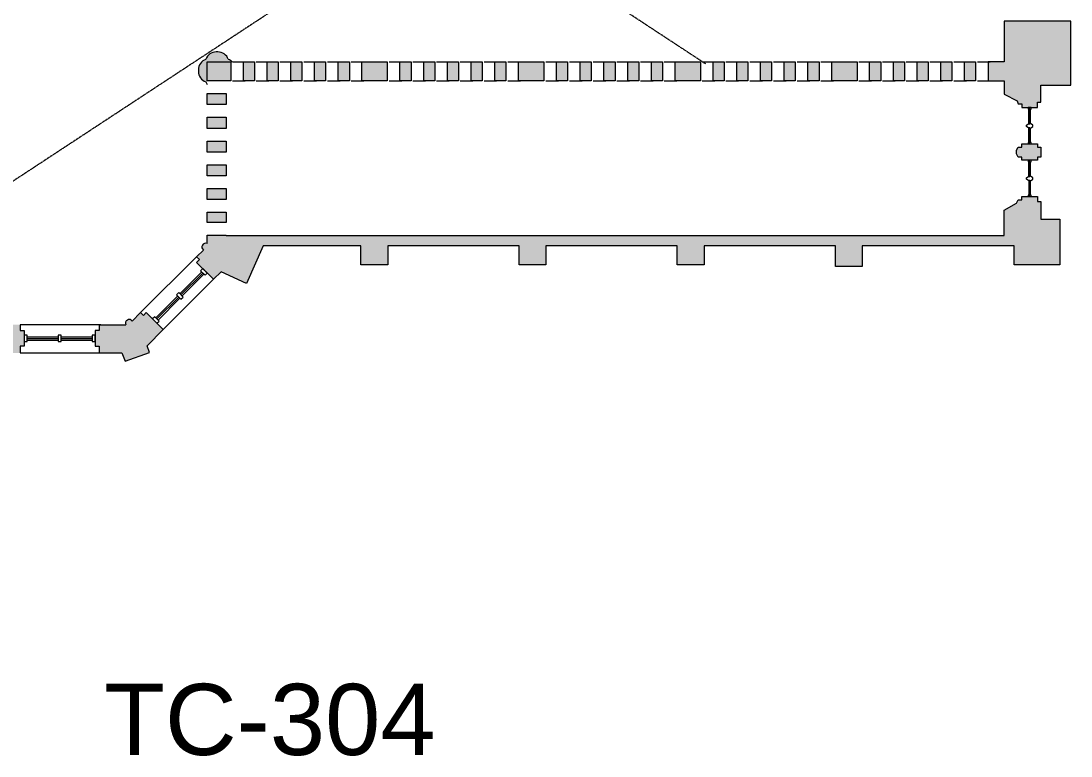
# Model space of a CAD drawing. Header units: inches. Extents: x 891 to 14187, y -1169 to 3232.
# Drawn here: x 1981 to 3309, y -1159 to -230 of the extents above; entities that cross this region are included whole.
import ezdxf

# ---------------------------------------------------------------- set-up
doc = ezdxf.new("R2010")
doc.units = ezdxf.units.IN
doc.header["$MEASUREMENT"] = 0
doc.linetypes.add('IMPORT-IMPORT-CENTER2', pattern=[1.125, 0.75, -0.125, 0.125, -0.125])
for name, color, linetype, lineweight in [('A-Grid', 7, 'IMPORT-IMPORT-CENTER2', 9), ('A-Hatch', 7, 'Continuous', 9), ('EX-EXT-CORE', 7, 'Continuous', 9), ('EX-Windows', 7, 'Continuous', 9), ('G-ANNO-TEXT', 7, 'Continuous', 9)]:
    doc.layers.add(name, color=color, linetype=linetype, lineweight=lineweight)
doc.styles.add('Arial_3', font='arial.ttf', dxfattribs={"height": 18})

msp = doc.modelspace()

# ---------------------------------------------------------------- hatches: boundary and pattern name
at = {"layer": 'A-Hatch'}
h = msp.add_hatch(color=9, dxfattribs=at)
h.paths.add_polyline_path([(2216, -484.9), (2240, -484.9), (2240, -471.9), (2216, -471.9)])
h.paths.add_polyline_path([(2216, -455.9), (2240, -455.9), (2240, -441.9), (2216, -441.9)])
h.paths.add_polyline_path([(2216, -425.9), (2240, -425.9), (2240, -411.9), (2216, -411.9)])
h.paths.add_polyline_path([(2216, -395.9), (2240, -395.9), (2240, -381.9), (2216, -381.9)])
h.paths.add_polyline_path([(2216, -365.9), (2240, -365.9), (2240, -351.9), (2216, -351.9)])
h.paths.add_polyline_path([(3246.3, -339.6), (3266, -339.6), (3266, -332.6), (3270.5, -332.6), (3270.5, -311.2), (3308.5, -311.2), (3308.5, -230.2), (3224.1, -230.2), (3224.1, -281.6), (3203.9, -281.6), (3203.9, -305.6), (3224.1, -305.6), (3224.1, -322.5), (3240.4, -331.3), (3241.8, -335), (3246.3, -335)])
h.paths.add_polyline_path([(2240, -335.9), (2240, -321.9), (2216, -321.9), (2216, -335.9)])
h.paths.add_polyline_path([(2216, -310.3), (2216, -305.9), (2240, -305.9), (2240, -305.6), (2245.9, -305.6), (2245.9, -281.6), (2247.8, -281.6), (2246.2, -280.4), (2244.6, -279.4), (2242.8, -278.6), (2241.8, -276.4), (2240.4, -274.3), (2238.7, -272.6), (2236.7, -271.1), (2234.4, -270.1), (2232, -269.4), (2229.6, -269.2), (2227.6, -269.2), (2225.2, -269.4), (2222.8, -270.1), (2220.5, -271.1), (2218.5, -272.6), (2216.8, -274.3), (2215.4, -276.4), (2214.4, -278.6), (2212.1, -279.6), (2210.1, -281), (2208.3, -282.8), (2206.9, -284.8), (2205.8, -287), (2205.2, -289.4), (2205, -291.9), (2205, -293.8), (2205.2, -296.3), (2205.8, -298.7), (2206.9, -300.9), (2208.3, -302.9), (2210.1, -304.6), (2212.1, -306), (2214.4, -307), (2215.1, -308.7)])
h.paths.add_polyline_path([(2975.9, -305.6), (2989.9, -305.6), (2989.9, -281.6), (2975.9, -281.6)])
h.paths.add_polyline_path([(2959.9, -305.6), (2959.9, -281.6), (2945.9, -281.6), (2945.9, -305.6)])
h.paths.add_polyline_path([(2761.9, -305.6), (2761.9, -281.6), (2747.9, -281.6), (2747.9, -305.6), (2749.8, -305.6)])
h.paths.add_polyline_path([(2929.9, -305.6), (2929.9, -281.6), (2915.9, -281.6), (2915.9, -305.6)])
h.paths.add_polyline_path([(3037.9, -305.6), (3037.9, -281.6), (3005.9, -281.6), (3005.9, -305.6)])
h.paths.add_polyline_path([(3113.9, -305.6), (3127.9, -305.6), (3127.9, -281.6), (3113.9, -281.6)])
h.paths.add_polyline_path([(2899.9, -305.6), (2899.9, -281.6), (2885.9, -281.6), (2885.9, -305.6)])
h.paths.add_polyline_path([(3143.9, -305.6), (3157.9, -305.6), (3157.9, -281.6), (3143.9, -281.6)])
h.paths.add_polyline_path([(3067.9, -305.6), (3067.9, -281.6), (3053.9, -281.6), (3053.9, -305.6)])
h.paths.add_polyline_path([(3173.9, -305.6), (3187.9, -305.6), (3187.9, -281.6), (3173.9, -281.6)])
h.paths.add_polyline_path([(2869.9, -305.6), (2869.9, -281.6), (2855.9, -281.6), (2855.9, -305.6)])
h.paths.add_polyline_path([(3083.9, -305.6), (3097.9, -305.6), (3097.9, -281.6), (3083.9, -281.6)])
h.paths.add_polyline_path([(2839.9, -305.6), (2839.9, -281.6), (2807.9, -281.6), (2807.9, -305.6)])
h.paths.add_polyline_path([(2791.9, -305.6), (2791.9, -281.6), (2777.9, -281.6), (2777.9, -305.6)])
h.paths.add_polyline_path([(2261.9, -305.6), (2275.9, -305.6), (2275.9, -281.6), (2261.9, -281.6)])
h.paths.add_polyline_path([(2731.9, -305.6), (2731.9, -281.6), (2717.9, -281.6), (2717.9, -305.6)])
h.paths.add_polyline_path([(2411.9, -305.6), (2443.9, -305.6), (2443.9, -281.6), (2411.9, -281.6)])
h.paths.add_polyline_path([(2701.9, -305.6), (2701.9, -281.6), (2687.9, -281.6), (2687.9, -305.6)])
h.paths.add_polyline_path([(2381.9, -305.6), (2395.9, -305.6), (2395.9, -281.6), (2381.9, -281.6)])
h.paths.add_polyline_path([(2671.9, -305.6), (2671.9, -281.6), (2657.9, -281.6), (2657.9, -305.6)])
h.paths.add_polyline_path([(2351.9, -305.6), (2365.9, -305.6), (2365.9, -281.6), (2351.9, -281.6)])
h.paths.add_polyline_path([(2593.9, -305.6), (2593.9, -281.6), (2579.9, -281.6), (2579.9, -305.6)])
h.paths.add_polyline_path([(2321.9, -305.6), (2335.9, -305.6), (2335.9, -281.6), (2321.9, -281.6)])
h.paths.add_polyline_path([(2563.9, -305.6), (2563.9, -281.6), (2549.9, -281.6), (2549.9, -305.6)])
h.paths.add_polyline_path([(2291.9, -305.6), (2305.9, -305.6), (2305.9, -281.6), (2291.9, -281.6)])
h.paths.add_polyline_path([(2609.9, -305.6), (2641.9, -305.6), (2641.9, -281.6), (2609.9, -281.6)])
h.paths.add_polyline_path([(2533.9, -305.6), (2533.9, -281.6), (2519.9, -281.6), (2519.9, -305.6)])
h.paths.add_polyline_path([(2459.9, -305.6), (2473.9, -305.6), (2473.9, -281.6), (2459.9, -281.6)])
h.paths.add_polyline_path([(2503.9, -305.6), (2503.9, -281.6), (2489.9, -281.6), (2489.9, -305.6)])
for points in [[(3246.3, -406.2), (3266, -406.2), (3266, -402.2), (3270.5, -402.2), (3270.5, -389.6), (3266, -389.6), (3266, -385.6), (3246.3, -385.6), (3246.3, -389.6), (3241.8, -389.6), (3239.5, -393.5), (3239.5, -398.2), (3241.8, -402.2), (3246.3, -402.2), (3246.3, -403.3)], [(2266, -562.1), (2286.8, -514.5), (2410.5, -514.5), (2410.5, -538.5), (2444.5, -538.5), (2444.5, -514.5), (2610.5, -514.5), (2610.5, -538.5), (2644.5, -538.5), (2644.5, -514.5), (2810.5, -514.5), (2810.5, -538.5), (2844.5, -538.5), (2844.5, -514.5), (3010.5, -514.5), (3010.5, -540.5), (3044.5, -540.5), (3044.5, -514.5), (3236.5, -514.5), (3236.5, -538.5), (3294.5, -538.5), (3294.5, -480.5), (3270.5, -480.5), (3270.5, -458.2), (3266, -458.2), (3266, -452.2), (3246.3, -452.2), (3246.3, -456.2), (3241.8, -456.2), (3239.4, -460.5), (3224.1, -469.3), (3224.1, -501.5), (2240, -501.5), (2240, -500.9), (2216, -500.9), (2216, -511.3), (2214.8, -511), (2213.5, -511.1), (2212.3, -511.4), (2211.3, -512), (2210.4, -512.9), (2209.8, -514), (2209.5, -515.2), (2209.5, -516.5), (2209.8, -517.7), (2210.4, -518.8), (2211.3, -519.7), (2202.7, -528.2), (2206.3, -531.7), (2202.7, -535.3), (2224.1, -556.7), (2233.8, -547.1), (2263.8, -561.1)]]:
    msp.add_hatch(color=9, dxfattribs=at).paths.add_polyline_path(points)
h = msp.add_hatch(color=9, dxfattribs=at)
h.paths.add_polyline_path([(2112.6, -660.3), (2143.2, -649.1), (2140.1, -640.7), (2160.5, -620.3), (2139.1, -598.9), (2135.6, -602.5), (2132, -598.9), (2121.4, -609.5), (2120.5, -608.6), (2119.4, -608), (2118.2, -607.7), (2117, -607.7), (2115.7, -608), (2114.7, -608.7), (2113.8, -609.6), (2113.1, -610.6), (2112.8, -611.9), (2112.8, -613.1), (2113.1, -614.3), (2079.5, -614.3), (2079.5, -621.6), (2074.5, -621.6), (2074.5, -641.3), (2079.5, -641.3), (2079.5, -649.8), (2108, -649.8)])
h.paths.add_polyline_path([(1946.4, -660.3), (1951, -649.8), (1979.5, -649.8), (1979.5, -641.3), (1984.5, -641.3), (1984.5, -621.6), (1979.5, -621.6), (1979.5, -614.3), (1950.8, -614.3), (1951.1, -613.2), (1951.2, -612), (1950.9, -610.8), (1950.4, -609.8), (1949.6, -608.9), (1948.6, -608.3), (1947.5, -607.9), (1946.3, -607.8), (1945.1, -608.1), (1944.1, -608.6), (1943.2, -609.4), (1942.5, -610.4), (1934, -601.9), (1930.5, -605.3), (1927, -601.8), (1907.8, -621), (1921.2, -634.4), (1915.8, -649.1)])
h.paths.add_polyline_path([(1844.1, -557.4), (1863.3, -538.2), (1859.9, -534.8), (1863.4, -531.3), (1851.6, -519.5), (1852.4, -518.7), (1853, -517.8), (1853.3, -516.7), (1853.4, -515.6), (1853.2, -514.5), (1852.8, -513.5), (1852.1, -512.6), (1851.2, -511.9), (1850.2, -511.5), (1849.1, -511.3), (1848, -511.3), (1847, -511.7), (1847, -499.7), (1839.5, -499.7), (1839.5, -494.7), (1823.3, -494.7), (1823.3, -499.7), (1814.9, -499.7), (1814.9, -528.2)])

# ---------------------------------------------------------------- linework, layer by layer
at = {"layer": 'A-Grid', "color": 8}
for p, q in [((2846.7, -284.5), (1847, 372.2)), ((2846.7, 142.9), (1847, -513.8))]:
    msp.add_line(p, q, dxfattribs=at)
at = {"layer": 'EX-EXT-CORE', "color": 8}
for p, q in [((2248.2, -281.6), (2264.2, -281.6)), ((2278.2, -281.6), (2294.2, -281.6)), ((2308.2, -281.6), (2324.2, -281.6)), ((2338.2, -281.6), (2354.2, -281.6)), ((2368.2, -281.6), (2384.2, -281.6)), ((2398.2, -281.6), (2414.2, -281.6)), ((2446.2, -281.6), (2462.2, -281.6)), ((2476.2, -281.6), (2492.2, -281.6)), ((2506.2, -281.6), (2522.2, -281.6)), ((2536.2, -281.6), (2552.2, -281.6)), ((2566.2, -281.6), (2582.2, -281.6)), ((2596.2, -281.6), (2612.2, -281.6)), ((2644.2, -281.6), (2660.2, -281.6)), ((2674.2, -281.6), (2690.2, -281.6)), ((2704.2, -281.6), (2720.2, -281.6)), ((2734.2, -281.6), (2750.2, -281.6)), ((2764.2, -281.6), (2780.2, -281.6)), ((2794.2, -281.6), (2810.2, -281.6)), ((2842.2, -281.6), (2858.2, -281.6)), ((2872.2, -281.6), (2888.2, -281.6)), ((2902.2, -281.6), (2918.2, -281.6)), ((2932.2, -281.6), (2948.2, -281.6)), ((2962.2, -281.6), (2978.2, -281.6)), ((2992.2, -281.6), (3008.2, -281.6)), ((3040.2, -281.6), (3056.2, -281.6)), ((3070.2, -281.6), (3086.2, -281.6)), ((3100.2, -281.6), (3116.2, -281.6)), ((3130.2, -281.6), (3146.2, -281.6)), ((3160.2, -281.6), (3176.2, -281.6)), ((3190.2, -281.6), (3206.2, -281.6)), ((2248.2, -305.6), (2264.2, -305.6)), ((2278.2, -305.6), (2294.2, -305.6)), ((2308.2, -305.6), (2324.2, -305.6)), ((2338.2, -305.6), (2354.2, -305.6)), ((2368.2, -305.6), (2384.2, -305.6)), ((2398.2, -305.6), (2414.2, -305.6)), ((2446.2, -305.6), (2462.2, -305.6)), ((2476.2, -305.6), (2492.2, -305.6)), ((2506.2, -305.6), (2522.2, -305.6)), ((2536.2, -305.6), (2552.2, -305.6)), ((2566.2, -305.6), (2582.2, -305.6)), ((2596.2, -305.6), (2612.2, -305.6)), ((2644.2, -305.6), (2660.2, -305.6)), ((2674.2, -305.6), (2690.2, -305.6)), ((2704.2, -305.6), (2720.2, -305.6)), ((2734.2, -305.6), (2750.2, -305.6)), ((2764.2, -305.6), (2780.2, -305.6)), ((2794.2, -305.6), (2810.2, -305.6)), ((2842.2, -305.6), (2858.2, -305.6)), ((2872.2, -305.6), (2888.2, -305.6)), ((2902.2, -305.6), (2918.2, -305.6)), ((2932.2, -305.6), (2948.2, -305.6)), ((2962.2, -305.6), (2978.2, -305.6)), ((2992.2, -305.6), (3008.2, -305.6)), ((3040.2, -305.6), (3056.2, -305.6)), ((3070.2, -305.6), (3086.2, -305.6)), ((3100.2, -305.6), (3116.2, -305.6)), ((3130.2, -305.6), (3146.2, -305.6)), ((3160.2, -305.6), (3176.2, -305.6)), ((3190.2, -305.6), (3206.2, -305.6)), ((3255.6, -339.6), (3255.6, -360.9)), ((3255.6, -364.3), (3255.6, -385.6)), ((3255.6, -406.2), (3255.6, -427.5)), ((3255.6, -430.9), (3255.6, -452.2)), ((2132, -598.9), (2202.7, -528.2)), ((2079.5, -614.3), (2113.1, -614.3))]:
    msp.add_line(p, q, dxfattribs=at)
at = {"layer": 'EX-EXT-CORE', "color": 8, "flags": 128}
for points in [[(3266, -339.6), (3266, -332.6), (3270.5, -332.6), (3270.5, -311.2), (3308.5, -311.2), (3308.5, -230.2), (3224.1, -230.2), (3224.1, -281.6), (3203.9, -281.6), (3203.9, -305.6), (3224.1, -305.6), (3224.1, -322.5), (3240.4, -331.3), (3241.8, -335), (3246.3, -335), (3246.3, -339.6)], [(2245.9, -305.6), (2240, -305.6), (2240, -305.9), (2216, -305.9), (2216, -281.6), (2245.9, -281.6)], [(2275.9, -305.6), (2261.9, -305.6), (2261.9, -281.6), (2275.9, -281.6)], [(2305.9, -305.6), (2291.9, -305.6), (2291.9, -281.6), (2305.9, -281.6)], [(2335.9, -305.6), (2321.9, -305.6), (2321.9, -281.6), (2335.9, -281.6)], [(2365.9, -305.6), (2351.9, -305.6), (2351.9, -281.6), (2365.9, -281.6)], [(2395.9, -305.6), (2381.9, -305.6), (2381.9, -281.6), (2395.9, -281.6)], [(2443.9, -305.6), (2411.9, -305.6), (2411.9, -281.6), (2443.9, -281.6)], [(2473.9, -305.6), (2459.9, -305.6), (2459.9, -281.6), (2473.9, -281.6)], [(2503.9, -305.6), (2489.9, -305.6), (2489.9, -281.6), (2503.9, -281.6)], [(2533.9, -305.6), (2519.9, -305.6), (2519.9, -281.6), (2533.9, -281.6)], [(2563.9, -305.6), (2549.9, -305.6), (2549.9, -281.6), (2563.9, -281.6)], [(2593.9, -305.6), (2579.9, -305.6), (2579.9, -281.6), (2593.9, -281.6)], [(2641.9, -305.6), (2609.9, -305.6), (2609.9, -281.6), (2641.9, -281.6)], [(2671.9, -305.6), (2657.9, -305.6), (2657.9, -281.6), (2671.9, -281.6)], [(2701.9, -305.6), (2687.9, -305.6), (2687.9, -281.6), (2701.9, -281.6)], [(2731.9, -305.6), (2717.9, -305.6), (2717.9, -281.6), (2731.9, -281.6)], [(2761.9, -305.6), (2747.9, -305.6), (2747.9, -281.6), (2761.9, -281.6)], [(2791.9, -305.6), (2777.9, -305.6), (2777.9, -281.6), (2791.9, -281.6)], [(2839.9, -305.6), (2807.9, -305.6), (2807.9, -281.6), (2839.9, -281.6)], [(2869.9, -305.6), (2855.9, -305.6), (2855.9, -281.6), (2869.9, -281.6)], [(2899.9, -305.6), (2885.9, -305.6), (2885.9, -281.6), (2899.9, -281.6)], [(2929.9, -305.6), (2915.9, -305.6), (2915.9, -281.6), (2929.9, -281.6)], [(2959.9, -305.6), (2945.9, -305.6), (2945.9, -281.6), (2959.9, -281.6)], [(2989.9, -305.6), (2975.9, -305.6), (2975.9, -281.6), (2989.9, -281.6)], [(3037.9, -305.6), (3005.9, -305.6), (3005.9, -281.6), (3037.9, -281.6)], [(3067.9, -305.6), (3053.9, -305.6), (3053.9, -281.6), (3067.9, -281.6)], [(3097.9, -305.6), (3083.9, -305.6), (3083.9, -281.6), (3097.9, -281.6)], [(3127.9, -305.6), (3113.9, -305.6), (3113.9, -281.6), (3127.9, -281.6)], [(3157.9, -305.6), (3143.9, -305.6), (3143.9, -281.6), (3157.9, -281.6)], [(3187.9, -305.6), (3173.9, -305.6), (3173.9, -281.6), (3187.9, -281.6)], [(2216, -321.9), (2240, -321.9), (2240, -335.9), (2216, -335.9)], [(2216, -351.9), (2240, -351.9), (2240, -365.9), (2216, -365.9)], [(2216, -381.9), (2240, -381.9), (2240, -395.9), (2216, -395.9)], [(3266, -385.6), (3266, -389.6), (3270.5, -389.6), (3270.5, -402.2), (3266, -402.2), (3266, -406.2), (3246.3, -406.2), (3246.3, -402.2), (3241.8, -402.2), (3239.5, -398.2), (3239.5, -393.5), (3241.8, -389.6), (3246.3, -389.6), (3246.3, -385.6)], [(2216, -411.9), (2240, -411.9), (2240, -425.9), (2216, -425.9)], [(2216, -441.9), (2240, -441.9), (2240, -455.9), (2216, -455.9)], [(2216, -471.9), (2240, -471.9), (2240, -484.9), (2216, -484.9)]]:
    msp.add_lwpolyline(points, close=True, dxfattribs=at)
for points in [[(2229.6, -269.2), (2228.6, -269.2), (2227.6, -269.2)], [(2205, -291.9), (2205, -292.8), (2205, -293.8)], [(2216, -511.3), (2216, -500.9), (2240, -500.9), (2240, -501.5), (3224.1, -501.5), (3224.1, -469.3), (3239.4, -460.5), (3241.8, -456.2), (3246.3, -456.2), (3246.3, -452.2), (3266, -452.2), (3266, -458.2), (3270.5, -458.2), (3270.5, -480.5), (3294.5, -480.5), (3294.5, -538.5), (3236.5, -538.5), (3236.5, -514.5), (3044.5, -514.5), (3044.5, -540.5), (3010.5, -540.5), (3010.5, -514.5), (2844.5, -514.5), (2844.5, -538.5), (2810.5, -538.5), (2810.5, -514.5), (2644.5, -514.5), (2644.5, -538.5), (2610.5, -538.5), (2610.5, -514.5), (2444.5, -514.5), (2444.5, -538.5), (2410.5, -538.5), (2410.5, -514.5), (2286.8, -514.5), (2266, -562.1), (2233.8, -547.1), (2224.1, -556.7), (2202.7, -535.3), (2206.3, -531.7), (2202.7, -528.2), (2211.3, -519.7)], [(2224.1, -556.7), (2160.5, -620.3), (2139.1, -598.9), (2135.6, -602.5), (2132, -598.9), (2121.4, -609.5)], [(2081.8, -614.1), (1979.5, -614.1), (1979.5, -621.6), (1984.5, -621.6), (1984.5, -641.3), (1979.5, -641.3), (1979.5, -649.8), (2081.8, -649.8)], [(2079.5, -614.1), (2079.5, -621.6), (2074.5, -621.6), (2074.5, -641.3), (2079.5, -641.3), (2079.5, -649.8), (2108, -649.8), (2112.6, -660.3), (2143.2, -649.1), (2140.1, -640.7), (2160.5, -620.3)]]:
    msp.add_lwpolyline(points, dxfattribs=at)
at = {"layer": 'EX-EXT-CORE', "color": 8}
for centre, radius, start, end in [((2219, -291.9), 14, 109.1212, 180), ((2227.6, -283.2), 14, 90, 160.8788), ((2229.6, -283.2), 14, 19.1212, 90), ((2238.2, -291.9), 14, 47.1066, 70.8788), ((2219, -293.8), 14, 180, 250.8788), ((2227.6, -302.5), 14, 199.1212, 213.9352), ((2214.3, -515.9), 4.84, 68.8437, 231.8688), ((2117.6, -612.5), 4.84, 38.1312, 201.951)]:
    msp.add_arc(centre, radius, start, end, dxfattribs=at)
at = {"layer": 'EX-Windows', "color": 8}
for p, q in [((3254.2, -339.6), (3254.2, -341.6)), ((3258.2, -339.6), (3254.2, -339.6)), ((3254.2, -341.6), (3258.2, -341.6)), ((3255.2, -359.6), (3255.2, -341.6)), ((3256.2, -359.6), (3256.2, -341.6)), ((3257.2, -359.6), (3257.2, -341.6)), ((3258.2, -341.6), (3258.2, -339.6)), ((3252.2, -361.7), (3255.2, -359.6)), ((3252.2, -363.5), (3252.2, -361.7)), ((3255.2, -365.6), (3252.2, -363.5)), ((3255.2, -359.6), (3257.2, -359.6)), ((3255.2, -383.6), (3255.2, -365.6)), ((3255.2, -365.6), (3257.2, -365.6)), ((3256.2, -383.6), (3256.2, -365.6)), ((3260.2, -361.7), (3257.2, -359.6)), ((3257.2, -365.6), (3260.2, -363.5)), ((3257.2, -383.6), (3257.2, -365.6)), ((3260.2, -363.5), (3260.2, -361.7)), ((3254.2, -383.6), (3254.2, -385.6)), ((3258.2, -383.6), (3254.2, -383.6)), ((3258.2, -385.6), (3258.2, -383.6)), ((3254.2, -385.6), (3258.2, -385.6)), ((3254.2, -406.2), (3254.2, -408.2)), ((3258.2, -406.2), (3254.2, -406.2)), ((3254.2, -408.2), (3258.2, -408.2)), ((3255.2, -426.2), (3255.2, -408.2)), ((3256.2, -426.2), (3256.2, -408.2)), ((3257.2, -426.2), (3257.2, -408.2)), ((3258.2, -408.2), (3258.2, -406.2)), ((3252.2, -428.3), (3255.2, -426.2)), ((3252.2, -430.1), (3252.2, -428.3)), ((3255.2, -432.2), (3252.2, -430.1)), ((3257.2, -426.2), (3255.2, -426.2)), ((3257.2, -432.2), (3255.2, -432.2)), ((3255.2, -432.2), (3255.2, -450.2)), ((3256.2, -450.2), (3256.2, -432.2)), ((3260.2, -428.3), (3257.2, -426.2)), ((3257.2, -432.2), (3260.2, -430.1)), ((3257.2, -450.2), (3257.2, -432.2)), ((3260.2, -430.1), (3260.2, -428.3)), ((3254.2, -450.2), (3254.2, -452.2)), ((3258.2, -450.2), (3254.2, -450.2)), ((3258.2, -452.2), (3258.2, -450.2)), ((3254.2, -452.2), (3258.2, -452.2)), ((2210.6, -543.2), (2207.8, -546)), ((2216.3, -548.8), (2210.6, -543.2)), ((2181.6, -575), (2209.2, -547.4)), ((2183, -576.4), (2210.6, -548.8)), ((2184.4, -577.8), (2212, -550.2)), ((2207.8, -546), (2213.4, -551.6)), ((2213.4, -551.6), (2216.3, -548.8)), ((2151.2, -605.4), (2178.8, -577.8)), ((2152.6, -606.8), (2180.2, -579.2)), ((2154, -608.2), (2181.6, -580.6)), ((2180.2, -573.6), (2177.4, -576.4)), ((2177.4, -576.4), (2183, -582)), ((2185.9, -579.2), (2180.2, -573.6)), ((2183, -582), (2185.9, -579.2)), ((2149.8, -604), (2147, -606.8)), ((2147, -606.8), (2152.6, -612.4)), ((2155.5, -609.6), (2149.8, -604)), ((2152.6, -612.4), (2155.5, -609.6)), ((1984.5, -627.5), (1984.5, -635.5)), ((1988.5, -627.5), (1984.5, -627.5)), ((1984.5, -635.5), (1988.5, -635.5)), ((1988.5, -635.5), (1988.5, -627.5)), ((1988.5, -629.5), (2027.5, -629.5)), ((1988.5, -631.5), (2027.5, -631.5)), ((1988.5, -633.5), (2027.5, -633.5)), ((2027.5, -627.5), (2027.5, -635.5)), ((2031.5, -627.5), (2027.5, -627.5)), ((2027.5, -635.5), (2031.5, -635.5)), ((2031.5, -635.5), (2031.5, -627.5)), ((2031.5, -629.5), (2070.5, -629.5)), ((2031.5, -631.5), (2070.5, -631.5)), ((2031.5, -633.5), (2070.5, -633.5)), ((2070.5, -627.5), (2070.5, -635.5)), ((2074.5, -627.5), (2070.5, -627.5)), ((2070.5, -635.5), (2074.5, -635.5)), ((2074.5, -635.5), (2074.5, -627.5))]:
    msp.add_line(p, q, dxfattribs=at)

# ---------------------------------------------------------------- texts
at = {"layer": 'G-ANNO-TEXT', "style": 'Arial_3'}
msp.add_text('TC-304', height=90, dxfattribs=at).set_placement((2085.9, -1158.2))

doc.saveas('drawing.dxf')
